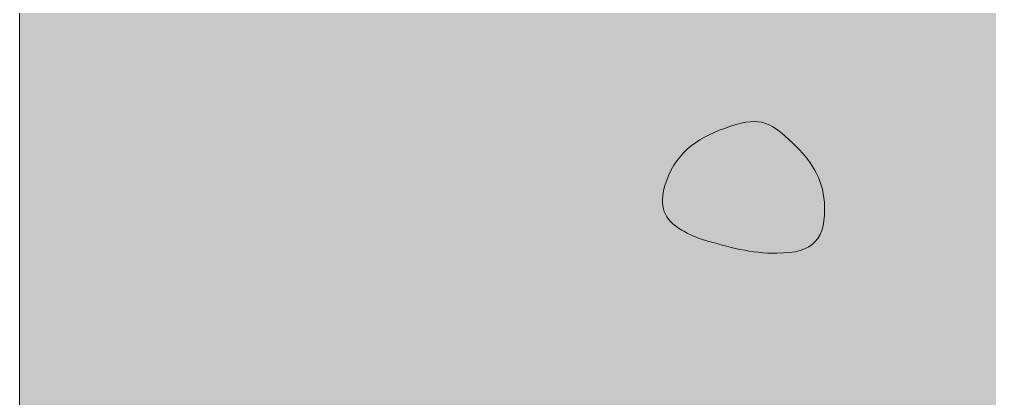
# Model space of a CAD drawing. Extents: x 404 to 2596, y -2984 to -16.
# Drawn here: x 404.4 to 569.1, y -2658.4 to -2594 of the extents above; entities that cross this region are included whole.
import ezdxf

# ---------------------------------------------------------------- set-up
doc = ezdxf.new("R2010")
doc.units = 0
doc.header["$MEASUREMENT"] = 0
doc.layers.add('Layer 1', color=7, linetype='Continuous')

# ---------------------------------------------------------------- blocks, each defined once
blk = doc.blocks.new('block 2')
at = {"layer": 'Layer 1', "lineweight": 0}
blk.add_lwpolyline([(404.44, -570.25), (404.44, -2983.81), (2596.45, -2983.81), (2596.45, -2967.51), (2596.45, -2803.31), (2596.45, -2762.09), (2596.45, -2735.94), (2596.45, -2685.81), (2596.45, -2549.79), (2596.45, -2524.23), (2596.45, -2502.39), (2596.45, -2430.95), (2596.45, -2412.9), (2596.45, -15.64)], dxfattribs=at)
blk.add_open_spline([(533.01, -2633.69), (528.76, -2633.81), (524.74, -2632.65), (520.72, -2631.48), (519.38, -2631.07), (518.1, -2630.49), (516.88, -2629.79), (513.79, -2627.99), (513.03, -2625.66), (514.03, -2622.22), (515.48, -2617.04), (519.27, -2614.19), (524.16, -2612.5), (529.86, -2610.52), (531.44, -2610.87), (535.86, -2615.12), (538.71, -2617.86), (540.81, -2620.94), (541.1, -2625.08), (541.45, -2631.31), (539.3, -2633.75), (533.01, -2633.69)], degree=3, knots=[0, 0, 0, 0, 1, 1, 1, 2, 2, 2, 3, 3, 3, 4, 4, 4, 5, 5, 5, 6, 6, 6, 7, 7, 7, 7], dxfattribs=at)

msp = doc.modelspace()

# ---------------------------------------------------------------- hatches: boundary and pattern name
at = {"layer": 'Layer 1', "true_color": 0x76d1f6}
h = msp.add_hatch(color=141, dxfattribs=at)
h.dxf.hatch_style = 2
h.paths.add_polyline_path([(2578.58, -15.64), (2435.05, -15.64), (2420.09, -15.64), (2200.75, -15.64), (2164.88, -15.64), (2149.33, -15.64), (2082.61, -15.64), (2011.92, -15.64), (1983.56, -15.64), (1964.52, -15.64), (1018.5, -15.64), (999.46, -15.64), (971.11, -15.64), (900.42, -15.64), (833.69, -15.64), (818.15, -15.64), (782.28, -15.64), (562.94, -15.64), (547.97, -15.64), (404.44, -15.64), (404.44, -179.84), (404.44, -221.06), (404.44, -247.2), (404.44, -297.34), (404.44, -433.36), (404.44, -458.92), (404.44, -480.75), (404.44, -552.2), (404.44, -570.25), (404.44, -2983.81), (2596.45, -2983.81), (2596.45, -2967.51), (2596.45, -2803.31), (2596.45, -2762.09), (2596.45, -2735.94), (2596.45, -2685.81), (2596.45, -2549.79), (2596.45, -2524.23), (2596.45, -2502.39), (2596.45, -2430.95), (2596.45, -2412.9), (2596.45, -15.64)])

# ---------------------------------------------------------------- linework, layer by layer
at = {"layer": 'Layer 1', "lineweight": 0}
msp.add_lwpolyline([(404.44, -570.25), (404.44, -2983.81), (2596.45, -2983.81), (2596.45, -2967.51), (2596.45, -2803.31), (2596.45, -2762.09), (2596.45, -2735.94), (2596.45, -2685.81), (2596.45, -2549.79), (2596.45, -2524.23), (2596.45, -2502.39), (2596.45, -2430.95), (2596.45, -2412.9), (2596.45, -15.64)], dxfattribs=at)

# ---------------------------------------------------------------- block references
at = {"layer": 'Layer 1'}
msp.add_blockref('block 2', (0, 0), dxfattribs=at)

doc.saveas('drawing.dxf')
